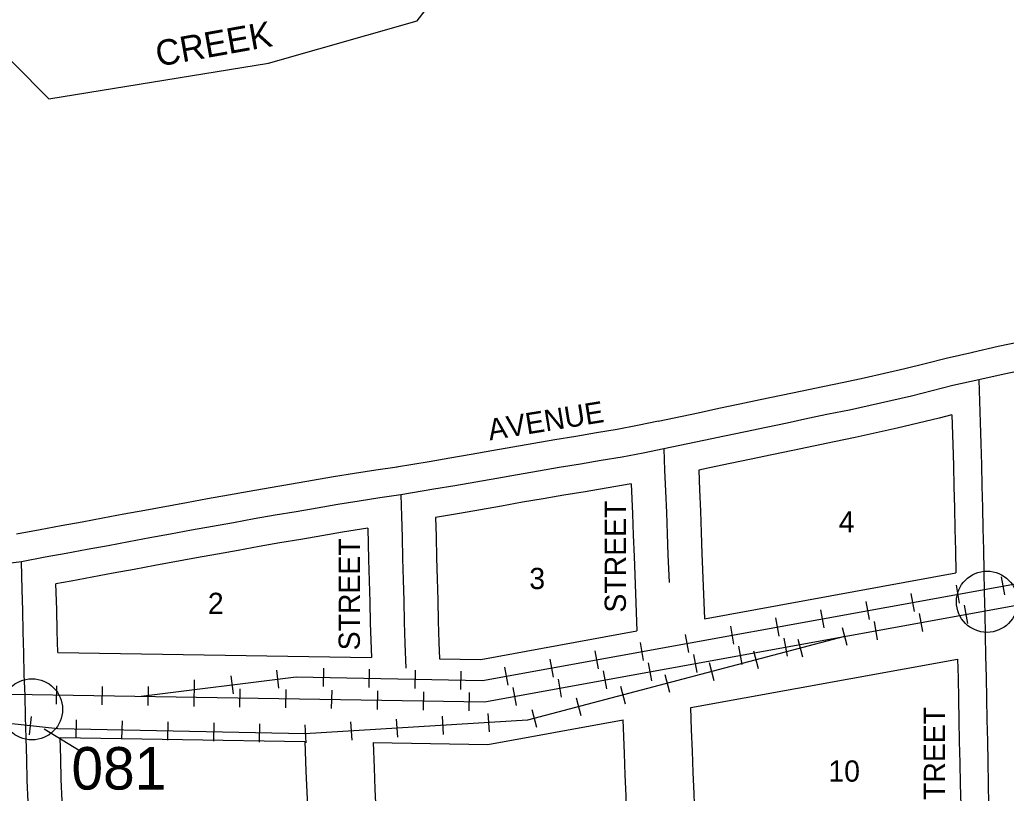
# Model space of a CAD drawing. Extents: x 1958108 to 2336688, y 15676069 to 16284877.
# Drawn here: x 2311455 to 2312616, y 15842107 to 15843017 of the extents above; entities that cross this region are included whole.
import ezdxf

# ---------------------------------------------------------------- set-up
doc = ezdxf.new("R2010")
doc.units = 0
for name, color, linetype in [('L11', 7, 'Continuous'), ('L18', 7, 'Continuous'), ('L23', 7, 'Continuous'), ('L3', 7, 'Continuous'), ('L58', 7, 'Continuous'), ('L7', 7, 'Continuous'), ('L9', 7, 'Continuous')]:
    doc.layers.add(name, color=color, linetype=linetype)

msp = doc.modelspace()

# ---------------------------------------------------------------- linework, layer by layer
at = {"layer": 'L11'}
for p, q in [((2312614.1, 15842340.2), (2312610.2, 15842361.4)), ((2312507.8, 15842320.8), (2312503.9, 15842342.1)), ((2312560.9, 15842330.5), (2312557.1, 15842351.7)), ((2312454.7, 15842311.2), (2312450.8, 15842332.4)), ((2312401.6, 15842301.5), (2312397.7, 15842322.8)), ((2312517.5, 15842297.2), (2312513.6, 15842318.4)), ((2312570.6, 15842306.8), (2312566.7, 15842328.1)), ((2312348.4, 15842291.8), (2312344.6, 15842313.1)), ((2312464.3, 15842287.5), (2312460.5, 15842308.8)), ((2312295.3, 15842282.2), (2312291.4, 15842303.4)), ((2312422.8, 15842301.9), (2312428.3, 15842281)), ((2312189, 15842262.9), (2312185.2, 15842284.1)), ((2312242.2, 15842272.5), (2312238.3, 15842293.8)), ((2312358.1, 15842268.2), (2312354.2, 15842289.5)), ((2312370.6, 15842288.1), (2312376.1, 15842267.2)), ((2312135.9, 15842253.2), (2312132, 15842274.5)), ((2312305, 15842258.5), (2312301.1, 15842279.8)), ((2312318.3, 15842274.3), (2312323.8, 15842253.5)), ((2312082.8, 15842243.6), (2312078.9, 15842264.8)), ((2312198.7, 15842239.2), (2312194.8, 15842260.5)), ((2312251.8, 15842248.9), (2312248, 15842270.1)), ((2312266.1, 15842260.6), (2312271.6, 15842239.7)), ((2311759.7, 15842230.4), (2311757.1, 15842251.8)), ((2311812, 15842232.3), (2311812.4, 15842253.9)), ((2311866, 15842231.2), (2311866.4, 15842252.8)), ((2311920, 15842230.2), (2311920.4, 15842251.8)), ((2311974, 15842229.1), (2311974.4, 15842250.7)), ((2312029.6, 15842233.9), (2312025.8, 15842255.1)), ((2312145.6, 15842229.6), (2312141.7, 15842250.8)), ((2311659.8, 15842209.1), (2311660.3, 15842240.5)), ((2311706.1, 15842223.7), (2311703.5, 15842245.1)), ((2312092.4, 15842219.9), (2312088.6, 15842241.1)), ((2312213.9, 15842246.8), (2312219.4, 15842225.9)), ((2311497.9, 15842211.8), (2311498.2, 15842233.4)), ((2311551.8, 15842210.9), (2311552.2, 15842232.5)), ((2311605.8, 15842210), (2311606.2, 15842232.6)), ((2311713.8, 15842208.3), (2311714.2, 15842229.9)), ((2311767.8, 15842207.4), (2311768.2, 15842229)), ((2311821.8, 15842206.5), (2311822.2, 15842228.1)), ((2311875.8, 15842205.6), (2311876.1, 15842227.2)), ((2311929.8, 15842204.7), (2311930.1, 15842226.3)), ((2311983.8, 15842203.8), (2311984.1, 15842225.4)), ((2312039.3, 15842210.2), (2312035.4, 15842231.5)), ((2312161.7, 15842233), (2312167.2, 15842212.1)), ((2312109.5, 15842219.2), (2312115, 15842198.4)), ((2312057.3, 15842205.5), (2312062.8, 15842184.6)), ((2311468.2, 15842197.1), (2311465.9, 15842175.6)), ((2311521.1, 15842193.1), (2311520.6, 15842171.6)), ((2311575.1, 15842192), (2311574.6, 15842170.4)), ((2311629.1, 15842190.9), (2311628.6, 15842169.3)), ((2311683, 15842189.7), (2311682.6, 15842168.2)), ((2311844, 15842190.9), (2311845.4, 15842169.3)), ((2311897.9, 15842194.2), (2311899.2, 15842172.7)), ((2311951.8, 15842197.6), (2311953.1, 15842176)), ((2312005.7, 15842200.9), (2312007, 15842179.3)), ((2311737, 15842188.6), (2311736.6, 15842167)), ((2311790.1, 15842187.5), (2311791.5, 15842166))]:
    msp.add_line(p, q, dxfattribs=at)
for points in [[(2307158.2, 15842405.5), (2308201.6, 15842372.7), (2310984.9, 15842231), (2312001.5, 15842214.3), (2312643.2, 15842331), (2312934.8, 15842472.7), (2313405.4, 15842672.3), (2314643.3, 15843745.2), (2315066.6, 15843989.2)], [(2307158.2, 15842405.5), (2308201.6, 15842372.7), (2310984.9, 15842231), (2312001.5, 15842214.3), (2312643.2, 15842331), (2312934.8, 15842472.7), (2313405.4, 15842672.3), (2314643.3, 15843745.2), (2315066.6, 15843989.2)], [(2311597.6, 15842221), (2311779.9, 15842243.8), (2311999.5, 15842239.4), (2312635.3, 15842355), (2312924.5, 15842495.4), (2313245.7, 15842604.6)], [(2311597.6, 15842221), (2311779.9, 15842243.8), (2311999.5, 15842239.4), (2312635.3, 15842355), (2312924.5, 15842495.5), (2313245.7, 15842604.6)], [(2312425.5, 15842291.4), (2312052.1, 15842193), (2311790.1, 15842176.7), (2311499.6, 15842182.8), (2311066.9, 15842229.7)], [(2312425.5, 15842291.4), (2312052.1, 15842193), (2311790.1, 15842176.7), (2311499.6, 15842182.8), (2311066.9, 15842229.7)]]:
    msp.add_lwpolyline(points, dxfattribs=at)
at = {"layer": 'L18'}
for points in [[(2313001.5, 15842703.8), (2312977, 15842699.7), (2312952.1, 15842695.6), (2312927.5, 15842691.5), (2312903, 15842687.4), (2312878.2, 15842683.3), (2312853.6, 15842679.2), (2312828.7, 15842675.1), (2312803.9, 15842670.8), (2312779.2, 15842666.4), (2312754.5, 15842662), (2312729.8, 15842657.4), (2312704.9, 15842652.6), (2312680.1, 15842647.7), (2312655.7, 15842642.6), (2312631.1, 15842637.5), (2312606.1, 15842632.4), (2312576.2, 15842625.5)], [(2312576.4, 15842625.5), (2312545.1, 15842618.6), (2312520.5, 15842612.3), (2312496.4, 15842606.3), (2312472.5, 15842600.6), (2312448.5, 15842595.2), (2312424.4, 15842590.1), (2312399.9, 15842585.1), (2312375.5, 15842580), (2312350.9, 15842574.8), (2312326.3, 15842569.7), (2312302, 15842564.6), (2312277.4, 15842559.5), (2312253, 15842554.3), (2312206.1, 15842544.5)], [(2312551.7, 15842552.2), (2312536.6, 15842548.3), (2312512, 15842542.2), (2312487.3, 15842536.3), (2312462.6, 15842530.8), (2312438, 15842525.5), (2312413.3, 15842520.5), (2312389, 15842515.4), (2312364.4, 15842510.2), (2312339.9, 15842505.1), (2312315.5, 15842500), (2312290.9, 15842494.9), (2312266.6, 15842489.7), (2312253.8, 15842487)], [(2312551.7, 15842552.2), (2312552.9, 15842517.4), (2312553.5, 15842492.6), (2312554.1, 15842467.5), (2312554.7, 15842442.6), (2312555.3, 15842417.5), (2312555.9, 15842392.6), (2312556.5, 15842366.1)], [(2312206.4, 15842544.6), (2312181.9, 15842539.6), (2312157.8, 15842535), (2312133.6, 15842530.8), (2312109.2, 15842526.7), (2312084.3, 15842522.6), (2312059.6, 15842518.5), (2312034.9, 15842514.2), (2312010.2, 15842509.8), (2311985.8, 15842505.4), (2311961, 15842501.2), (2311936.6, 15842497), (2311898, 15842490.6)], [(2311898.7, 15842490.7), (2311873.7, 15842487.1), (2311848.8, 15842483.2), (2311823.8, 15842479.1), (2311799.1, 15842474.9), (2311774.5, 15842470.7), (2311749.6, 15842466.4), (2311724.9, 15842462.1), (2311700.3, 15842457.7), (2311675.6, 15842453.2), (2311651, 15842448.7), (2311601.8, 15842439.7), (2311577.2, 15842435.2), (2311552.6, 15842430.6), (2311528, 15842426), (2311503.4, 15842421.5), (2311478.9, 15842417), (2311450.8, 15842411.8)], [(2312253.8, 15842487), (2312254.6, 15842463.8), (2312255.7, 15842438.8), (2312256.5, 15842413.8), (2312257.6, 15842388.9), (2312260.5, 15842312.2)], [(2312174.2, 15842470.8), (2312144.7, 15842465.7), (2312120, 15842461.6), (2312095.1, 15842457.5), (2312070.8, 15842453.4), (2312046.3, 15842449.2), (2312021.8, 15842444.8), (2311997.1, 15842440.4), (2311972.2, 15842436.1), (2311944.1, 15842431.3)], [(2312174.2, 15842470.8), (2312175.7, 15842435.7), (2312176.6, 15842410.7), (2312177.7, 15842385.6), (2312181, 15842297.8)], [(2311944.1, 15842431.3), (2311944.6, 15842409), (2311945.2, 15842384), (2311945.8, 15842359.2), (2311946.6, 15842334.2), (2311947.2, 15842309.2), (2311948.1, 15842284.3), (2311948.6, 15842265.2)], [(2311864.3, 15842418.9), (2311834.7, 15842414), (2311810.2, 15842409.9), (2311785.6, 15842405.6), (2311760.9, 15842401.4), (2311736.4, 15842397.1), (2311711.9, 15842392.7), (2311687.4, 15842388.3), (2311662.9, 15842383.8), (2311613.7, 15842374.8), (2311589.2, 15842370.3), (2311564.6, 15842365.7), (2311540, 15842361.1), (2311515.4, 15842356.6), (2311497.3, 15842353.2)], [(2311864.3, 15842418.9), (2311865.2, 15842382.1), (2311865.8, 15842356.9), (2311866.7, 15842331.9), (2311867.3, 15842306.9), (2311868.6, 15842266.5)], [(2312260.5, 15842312.2), (2312556.5, 15842366.1)], [(2311499.5, 15842272.6), (2311498.9, 15842297.7), (2311498.3, 15842323), (2311497.3, 15842353.2)], [(2311948.6, 15842265.2), (2311997.4, 15842264.4), (2312181, 15842297.8)], [(2311499.5, 15842272.6), (2311868.6, 15842266.5)], [(2312244.5, 15842207.7), (2312558.4, 15842264.8)], [(2312558.4, 15842264.8), (2312559, 15842242.6), (2312559.6, 15842217.7), (2312559.9, 15842192.7), (2312560.5, 15842167.6), (2312561.1, 15842142.7), (2312561.5, 15842117.7), (2312562.1, 15842092.7), (2312562.4, 15842067.7), (2312563.2, 15842033.1)], [(2312251.9, 15842021.7), (2312250.4, 15842056.2), (2312249.2, 15842081.5), (2312248.4, 15842106.4), (2312247.3, 15842131.4), (2312246.5, 15842156.4), (2312245.4, 15842181.4), (2312244.5, 15842207.7)], [(2311870.5, 15842166.5), (2312005.6, 15842164.3), (2312164.8, 15842193.2)], [(2312171.9, 15842019), (2312170.4, 15842053.5), (2312169.3, 15842078.7), (2312168.5, 15842103.7), (2312167.4, 15842128.7), (2312166.5, 15842153.7), (2312164.8, 15842193.2)], [(2311502.4, 15842172.5), (2311790.1, 15842167.8)], [(2311507.1, 15841998), (2311505.9, 15842048), (2311505.1, 15842073), (2311504.5, 15842098), (2311503.6, 15842123), (2311503, 15842147.8), (2311502.4, 15842172.5)], [(2311790.1, 15842167.8), (2311791.6, 15842133), (2311792.5, 15842108), (2311793.6, 15842083), (2311794.4, 15842058), (2311795.5, 15842033), (2311796.4, 15842007)], [(2311870.5, 15842166.5), (2311871.8, 15842136.8), (2311872.6, 15842111.8), (2311873.8, 15842086.8), (2311874.6, 15842061.9), (2311875.7, 15842036.9), (2311876.6, 15842010)]]:
    msp.add_lwpolyline(points, dxfattribs=at)
at = {"layer": 'L3'}
for points in [[(2313007, 15842671.3), (2312982.4, 15842667.2), (2312957.6, 15842663.1), (2312933, 15842658.9), (2312908.4, 15842654.8), (2312883.6, 15842650.7), (2312859, 15842646.7), (2312834.2, 15842642.6), (2312809.6, 15842638.3), (2312785, 15842634), (2312760.5, 15842629.5), (2312735.9, 15842625), (2312711.3, 15842620.2), (2312686.7, 15842615.3), (2312662.4, 15842610.3), (2312637.8, 15842605.2), (2312613.2, 15842600.1), (2312583.6, 15842593.3)], [(2312583.6, 15842593.3), (2312552.7, 15842586.5), (2312528.6, 15842580.3), (2312504.2, 15842574.3), (2312479.9, 15842568.5), (2312455.5, 15842563), (2312431.2, 15842557.8), (2312406.6, 15842552.8), (2312382.3, 15842547.7), (2312357.7, 15842542.5), (2312333.1, 15842537.4), (2312308.8, 15842532.3), (2312284.2, 15842527.2), (2312259.8, 15842522), (2312212.9, 15842512.2)], [(2312583.6, 15842593.3), (2312584.4, 15842568.3), (2312585, 15842543.3), (2312585.9, 15842518.3), (2312586.5, 15842493.3), (2312587.1, 15842468.3), (2312587.7, 15842443.3), (2312588.3, 15842418.3), (2312588.9, 15842393.3), (2312589.5, 15842368.4), (2312589.8, 15842343.3), (2312590.4, 15842318.3), (2312591, 15842293.3), (2312591.4, 15842268.3), (2312592, 15842243.3), (2312592.6, 15842218.3), (2312592.9, 15842193.3), (2312593.5, 15842168.3), (2312594.1, 15842143.3), (2312594.5, 15842118.3), (2312595, 15842093.3)], [(2312212.9, 15842512.2), (2312188.3, 15842507.2), (2312163.7, 15842502.5), (2312139.1, 15842498.3), (2312114.6, 15842494.2), (2312089.7, 15842490.1), (2312065.2, 15842485.9), (2312040.6, 15842481.7), (2312016, 15842477.3), (2311991.4, 15842472.9), (2311966.6, 15842468.6), (2311942, 15842464.5), (2311903.4, 15842458.1)], [(2312212.9, 15842512.2), (2312213.7, 15842487.2), (2312214.6, 15842462.2), (2312215.7, 15842437.2), (2312216.5, 15842412.2), (2312217.6, 15842387.3), (2312218.9, 15842354.7)], [(2311903.4, 15842458.1), (2311878.6, 15842454.5), (2311854, 15842450.7), (2311829.2, 15842446.6), (2311804.6, 15842442.4), (2311780.1, 15842438.2), (2311755.2, 15842433.9), (2311730.6, 15842429.6), (2311706.1, 15842425.2), (2311681.5, 15842420.8), (2311656.9, 15842416.3), (2311632.3, 15842411.8), (2311607.8, 15842407.3), (2311583.2, 15842402.7), (2311558.6, 15842398.2), (2311534, 15842393.6), (2311509.4, 15842389.1), (2311484.8, 15842384.5), (2311456.8, 15842379.3)], [(2311903.4, 15842458.1), (2311904, 15842433.1), (2311904.6, 15842408.1), (2311905.2, 15842383.1), (2311905.8, 15842358.1), (2311906.7, 15842333.1), (2311907.3, 15842308.1), (2311908.1, 15842283.1), (2311908.9, 15842254)], [(2311456.8, 15842379.3), (2311431.9, 15842376.2), (2311407.1, 15842373.1), (2311382.3, 15842370), (2311357.5, 15842366.9), (2311332.7, 15842363.8), (2311307.9, 15842360.7), (2311283.1, 15842357.8), (2311258.3, 15842355), (2311233.2, 15842352.4), (2311208.5, 15842349.9), (2311183.6, 15842347.4), (2311158.6, 15842345), (2311133.8, 15842342.6), (2311109, 15842340.2), (2311072.9, 15842336.7)], [(2311468.8, 15841946.8), (2311468, 15841971.9), (2311467.4, 15841996.8), (2311466.5, 15842021.8), (2311465.9, 15842046.8), (2311465.1, 15842071.8), (2311464.5, 15842096.8), (2311463.6, 15842121.8), (2311463, 15842146.8), (2311462.4, 15842171.8), (2311461.6, 15842196.8), (2311461, 15842221.8), (2311460.1, 15842246.8), (2311459.5, 15842271.8), (2311458.9, 15842296.8), (2311458.3, 15842321.8), (2311457.5, 15842346.8), (2311456.8, 15842379.3)]]:
    msp.add_lwpolyline(points, dxfattribs=at)
at = {"layer": 'L58'}
msp.add_line((2311525.9, 15842156.5), (2311483.5, 15842182.3), dxfattribs=at)
for centre in [(2312593.1, 15842332.2), (2311469.1, 15842205.6)]:
    msp.add_circle(centre, 36, dxfattribs=at)
at = {"layer": 'L7'}
msp.add_lwpolyline([(2311372.5, 15843140.8), (2311405.8, 15843007.4), (2311489.1, 15842924.1), (2311747.5, 15842965.8), (2311922.5, 15843015.8), (2312005.8, 15843124.1)], dxfattribs=at)

# ---------------------------------------------------------------- texts
at = {"layer": 'L23'}
for s, p in [('4', (2312418.6, 15842413.8)), ('3', (2312054.4, 15842347.1)), ('2', (2311676.1, 15842317.8)), ('10', (2312406.4, 15842120.5))]:
    msp.add_text(s, height=25, dxfattribs=at).set_placement(p)
at = {"layer": 'L58'}
msp.add_text('081', height=50, dxfattribs=at).set_placement((2311515.6, 15842111.2))
at = {"layer": 'L7'}
msp.add_text('CREEK', height=30, rotation=10.151, dxfattribs=at).set_placement((2311617.5, 15842961.8))
at = {"layer": 'L9'}
for s, rotation, p in [('AVENUE', 9.139, (2312007.8, 15842522)), ('STREET', 90, (2312168.1, 15842319.4)), ('STREET', 90, (2311855, 15842275)), ('STREET', 90, (2312543.7, 15842076.6))]:
    msp.add_text(s, height=25, rotation=rotation, dxfattribs=at).set_placement(p)

doc.saveas('drawing.dxf')
